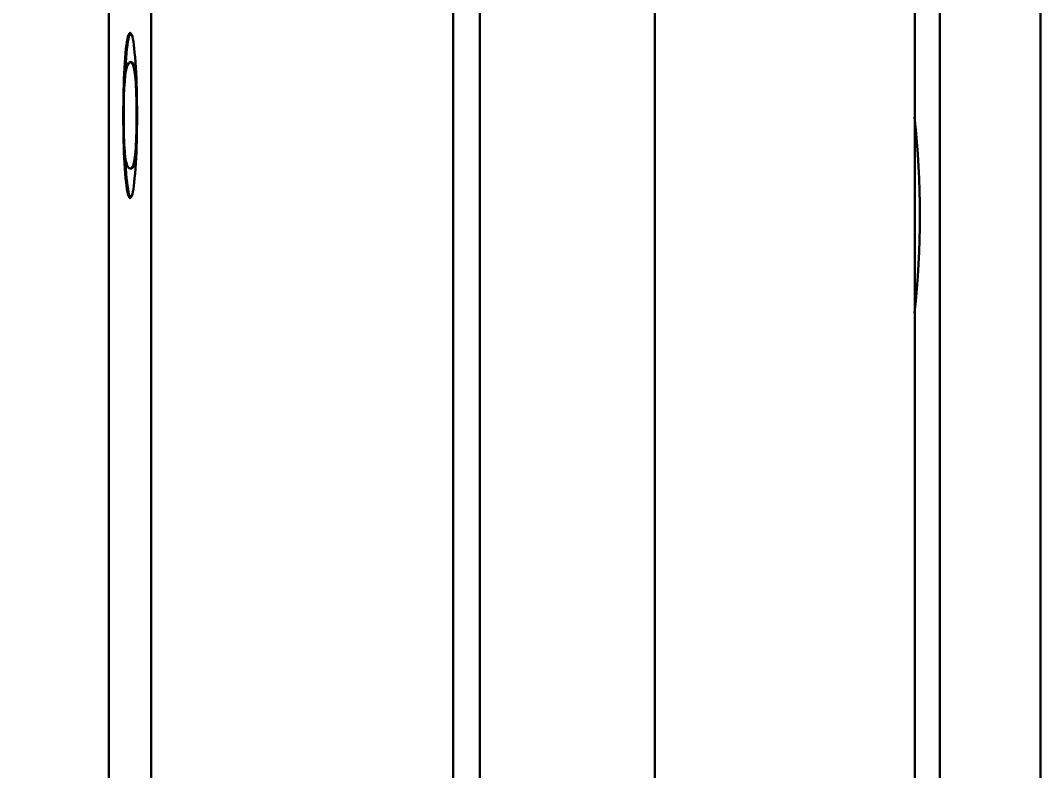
# Model space of a CAD drawing. Header units: millimetres. Extents: x -210 to 210, y -148 to 148.
# Drawn here: x -176.37 to -166.24, y 75.54 to 82.99 of the extents above; entities that cross this region are included whole.
import ezdxf

# ---------------------------------------------------------------- set-up
doc = ezdxf.new("R2010")
doc.units = ezdxf.units.MM
doc.layers.get('0').update_dxf_attribs({"lineweight": 18})
doc.layers.add('尺寸线层', color=3, linetype='Continuous', lineweight=18)
doc.styles.get("Standard").update_dxf_attribs({"font": 'txt.shx'})
doc.dimstyles.get("Standard").update_dxf_attribs({"dimtxt": 0.18, "dimasz": 0.18, "dimexe": 0.18, "dimexo": 0.0625, "dimgap": 0.09, "dimtad": 0, "dimtih": 1, "dimtoh": 1, "dimdec": 4, "dimzin": 0, "dimdsep": 46, "dimtxsty": 'Standard', "dimcen": 0.09, "dimdle": 0.36, "dimadec": 0, "dimazin": 0, "dimtfac": 1, "dimtdec": 4, "dimtofl": 0, "dimtmove": 0, "dimatfit": 3, "dimfxl": 1, "dimtolj": 1, "dimarcsym": 0})

# ---------------------------------------------------------------- blocks, each defined once
blk = doc.blocks.new('*X2')
at = {"layer": '尺寸线层', "linetype": 'Continuous', "transparency": 16777216}
for points in [[(-183.758, 127.055), (-184.175, 124.555), (-183.342, 124.555)], [(-183.758, 45.055), (-184.175, 47.555), (-183.342, 47.555)]]:
    blk.add_hatch(color=0, dxfattribs=at).paths.add_polyline_path(points, flags=0)
at = {"layer": '尺寸线层', "color": 0, "linetype": 'Continuous', "transparency": 16777216}
for p, q in [((-174.366, 127.055), (-185.008, 127.055)), ((-183.758, 87.305), (-183.758, 127.055)), ((-183.758, 84.805), (-183.758, 45.055)), ((-175.117, 45.055), (-185.008, 45.055))]:
    blk.add_line(p, q, dxfattribs=at)
at = {"layer": '尺寸线层', "color": 0, "transparency": 16777216, "insert": (-183.758, 86.055), "char_height": 2.5, "width": 6.07143, "attachment_point": 5}
blk.add_mtext('82', dxfattribs=at)

msp = doc.modelspace()

# ---------------------------------------------------------------- linework, layer by layer
at = {"color": 7, "lineweight": 30}
for p, q in [((-175.491, 46.054), (-175.491, 114.057)), ((-175.072, 46.473), (-175.072, 113.637)), ((-172.072, 51.475), (-172.072, 111.56)), ((-171.81, 52.56), (-171.81, 110.56)), ((-170.072, 53.475), (-170.072, 109.56)), ((-167.491, 63.055), (-167.491, 99.055)), ((-167.241, 98.805), (-167.241, 63.305)), ((-166.241, 97.805), (-166.241, 64.305))]:
    msp.add_line(p, q, dxfattribs=at)
at = {"color": 7, "lineweight": 30, "ltscale": 0.00023407}
for p, q in [((-175.292, 82.858), (-175.287, 82.865)), ((-175.282, 82.858), (-175.277, 82.865))]:
    msp.add_line(p, q, dxfattribs=at)
at = {"color": 7, "lineweight": 30, "ltscale": 0.000157031}
msp.add_line((-175.287, 82.865), (-175.281, 82.868), dxfattribs=at)
at = {"color": 7, "lineweight": 30, "ltscale": 0.000249481}
for p, q in [((-175.287, 82.865), (-175.277, 82.865)), ((-175.308, 82.805), (-175.298, 82.805)), ((-175.303, 82.828), (-175.293, 82.828)), ((-175.292, 82.858), (-175.282, 82.858)), ((-175.322, 82.708), (-175.312, 82.708)), ((-175.317, 82.745), (-175.307, 82.745)), ((-175.33, 82.618), (-175.32, 82.618)), ((-175.274, 82.573), (-175.264, 82.573)), ((-175.268, 82.569), (-175.258, 82.569)), ((-175.263, 82.564), (-175.253, 82.564)), ((-175.34, 82.462), (-175.33, 82.462)), ((-175.337, 82.516), (-175.327, 82.516)), ((-175.252, 82.545), (-175.242, 82.545)), ((-175.243, 82.518), (-175.234, 82.518)), ((-175.24, 82.501), (-175.23, 82.501)), ((-175.236, 82.481), (-175.226, 82.481)), ((-175.233, 82.459), (-175.223, 82.459)), ((-175.342, 82.407), (-175.332, 82.407)), ((-175.337, 81.571), (-175.327, 81.571)), ((-175.252, 81.549), (-175.242, 81.549)), ((-175.243, 81.576), (-175.234, 81.576)), ((-175.24, 81.593), (-175.23, 81.593)), ((-175.236, 81.613), (-175.226, 81.613)), ((-175.233, 81.635), (-175.223, 81.635)), ((-175.333, 81.519), (-175.323, 81.519)), ((-175.274, 81.521), (-175.264, 81.521)), ((-175.268, 81.525), (-175.258, 81.525)), ((-175.263, 81.53), (-175.253, 81.53)), ((-175.321, 81.382), (-175.311, 81.382)), ((-175.317, 81.346), (-175.307, 81.346)), ((-175.312, 81.314), (-175.302, 81.314)), ((-175.308, 81.287), (-175.298, 81.287)), ((-175.303, 81.265), (-175.293, 81.265)), ((-175.297, 81.248), (-175.287, 81.248)), ((-175.292, 81.236), (-175.282, 81.236)), ((-175.287, 81.229), (-175.277, 81.229))]:
    msp.add_line(p, q, dxfattribs=at)
at = {"color": 7, "lineweight": 30, "ltscale": 0.000156433}
msp.add_line((-175.281, 82.868), (-175.275, 82.865), dxfattribs=at)
at = {"color": 7, "lineweight": 30, "ltscale": 0.000229497}
msp.add_line((-175.275, 82.865), (-175.27, 82.858), dxfattribs=at)
at = {"color": 7, "lineweight": 30, "ltscale": 0.000818473}
msp.add_line((-175.317, 82.745), (-175.313, 82.778), dxfattribs=at)
at = {"color": 7, "lineweight": 30, "ltscale": 0.000696395}
msp.add_line((-175.313, 82.778), (-175.308, 82.805), dxfattribs=at)
at = {"color": 7, "lineweight": 30, "ltscale": 0.000250244}
for p, q in [((-175.313, 82.778), (-175.303, 82.778)), ((-175.298, 82.845), (-175.288, 82.845)), ((-175.326, 82.666), (-175.316, 82.666)), ((-175.333, 82.568), (-175.323, 82.568)), ((-175.281, 82.574), (-175.271, 82.574)), ((-175.257, 82.556), (-175.247, 82.556)), ((-175.248, 82.533), (-175.238, 82.533)), ((-175.34, 81.624), (-175.33, 81.624)), ((-175.248, 81.561), (-175.238, 81.561)), ((-175.33, 81.47), (-175.32, 81.47)), ((-175.281, 81.52), (-175.271, 81.52)), ((-175.257, 81.538), (-175.247, 81.538)), ((-175.326, 81.424), (-175.316, 81.424))]:
    msp.add_line(p, q, dxfattribs=at)
at = {"color": 7, "lineweight": 30, "ltscale": 0.000574757}
for p, q in [((-175.308, 82.805), (-175.303, 82.828)), ((-175.298, 82.805), (-175.293, 82.828))]:
    msp.add_line(p, q, dxfattribs=at)
at = {"color": 7, "lineweight": 30, "ltscale": 0.00081858}
msp.add_line((-175.307, 82.745), (-175.303, 82.778), dxfattribs=at)
at = {"color": 7, "lineweight": 30, "ltscale": 0.00045545}
msp.add_line((-175.303, 82.828), (-175.298, 82.845), dxfattribs=at)
at = {"color": 7, "lineweight": 30, "ltscale": 0.000696263}
msp.add_line((-175.303, 82.778), (-175.298, 82.805), dxfattribs=at)
at = {"color": 7, "lineweight": 30, "ltscale": 0.000339484}
msp.add_line((-175.298, 82.845), (-175.292, 82.858), dxfattribs=at)
at = {"color": 7, "lineweight": 30, "ltscale": 0.000455668}
msp.add_line((-175.293, 82.828), (-175.288, 82.845), dxfattribs=at)
at = {"color": 7, "lineweight": 30, "ltscale": 0.000339181}
msp.add_line((-175.288, 82.845), (-175.282, 82.858), dxfattribs=at)
at = {"color": 7, "lineweight": 30, "ltscale": 0.000332363}
msp.add_line((-175.27, 82.858), (-175.264, 82.846), dxfattribs=at)
at = {"color": 7, "lineweight": 30, "ltscale": 0.000445404}
msp.add_line((-175.264, 82.846), (-175.259, 82.829), dxfattribs=at)
at = {"color": 7, "lineweight": 30, "ltscale": 0.000561341}
msp.add_line((-175.259, 82.829), (-175.254, 82.807), dxfattribs=at)
at = {"color": 7, "lineweight": 30, "ltscale": 0.00068011}
msp.add_line((-175.254, 82.807), (-175.249, 82.78), dxfattribs=at)
at = {"color": 7, "lineweight": 30, "ltscale": 0.000799323}
for p, q in [((-175.249, 82.78), (-175.245, 82.748)), ((-175.312, 81.314), (-175.317, 81.346)), ((-175.302, 81.314), (-175.307, 81.346)), ((-175.245, 81.346), (-175.249, 81.314))]:
    msp.add_line(p, q, dxfattribs=at)
at = {"color": 7, "lineweight": 30, "ltscale": 0.001189}
for p, q in [((-175.33, 82.618), (-175.326, 82.666)), ((-175.32, 82.618), (-175.316, 82.666))]:
    msp.add_line(p, q, dxfattribs=at)
at = {"color": 7, "lineweight": 30, "ltscale": 0.001065}
for p, q in [((-175.326, 82.666), (-175.322, 82.708)), ((-175.316, 82.666), (-175.312, 82.708))]:
    msp.add_line(p, q, dxfattribs=at)
at = {"color": 7, "lineweight": 30, "ltscale": 0.000941794}
for p, q in [((-175.322, 82.708), (-175.317, 82.745)), ((-175.312, 82.708), (-175.307, 82.745))]:
    msp.add_line(p, q, dxfattribs=at)
at = {"color": 7, "lineweight": 30, "ltscale": 0.000919157}
msp.add_line((-175.245, 82.748), (-175.24, 82.712), dxfattribs=at)
at = {"color": 7, "lineweight": 30, "ltscale": 0.00104}
for p, q in [((-175.24, 82.712), (-175.236, 82.67)), ((-175.321, 81.382), (-175.326, 81.424)), ((-175.311, 81.382), (-175.316, 81.424)), ((-175.236, 81.424), (-175.24, 81.382))]:
    msp.add_line(p, q, dxfattribs=at)
at = {"color": 7, "lineweight": 30, "ltscale": 0.00116}
for p, q in [((-175.236, 82.67), (-175.232, 82.624)), ((-175.326, 81.424), (-175.33, 81.47)), ((-175.316, 81.424), (-175.32, 81.47)), ((-175.232, 81.47), (-175.236, 81.424))]:
    msp.add_line(p, q, dxfattribs=at)
at = {"color": 7, "lineweight": 30, "ltscale": 0.001304}
for p, q in [((-175.337, 82.516), (-175.333, 82.568)), ((-175.327, 82.516), (-175.323, 82.568))]:
    msp.add_line(p, q, dxfattribs=at)
at = {"color": 7, "lineweight": 30, "ltscale": 0.001268}
for p, q in [((-175.333, 82.568), (-175.33, 82.618)), ((-175.323, 82.568), (-175.32, 82.618))]:
    msp.add_line(p, q, dxfattribs=at)
at = {"color": 7, "lineweight": 30, "ltscale": 0.000479262}
msp.add_line((-175.293, 82.569), (-175.304, 82.553), dxfattribs=at)
at = {"color": 7, "lineweight": 30, "ltscale": 0.000328845}
msp.add_line((-175.281, 82.574), (-175.293, 82.569), dxfattribs=at)
at = {"color": 7, "lineweight": 30, "ltscale": 0.000162001}
msp.add_line((-175.274, 82.573), (-175.281, 82.574), dxfattribs=at)
at = {"color": 7, "lineweight": 30, "ltscale": 0.00017327}
for p, q in [((-175.268, 82.569), (-175.274, 82.573)), ((-175.258, 82.569), (-175.264, 82.573))]:
    msp.add_line(p, q, dxfattribs=at)
at = {"color": 7, "lineweight": 30, "ltscale": 0.00016125}
msp.add_line((-175.264, 82.573), (-175.271, 82.574), dxfattribs=at)
at = {"color": 7, "lineweight": 30, "ltscale": 0.000201633}
for p, q in [((-175.263, 82.564), (-175.268, 82.569)), ((-175.253, 82.564), (-175.258, 82.569)), ((-175.299, 81.53), (-175.293, 81.525)), ((-175.268, 81.525), (-175.263, 81.53)), ((-175.258, 81.525), (-175.253, 81.53))]:
    msp.add_line(p, q, dxfattribs=at)
at = {"color": 7, "lineweight": 30, "ltscale": 0.000240433}
msp.add_line((-175.257, 82.556), (-175.263, 82.564), dxfattribs=at)
at = {"color": 7, "lineweight": 30, "ltscale": 0.000286626}
msp.add_line((-175.252, 82.545), (-175.257, 82.556), dxfattribs=at)
at = {"color": 7, "lineweight": 30, "ltscale": 0.000240855}
msp.add_line((-175.247, 82.556), (-175.253, 82.564), dxfattribs=at)
at = {"color": 7, "lineweight": 30, "ltscale": 0.000286293}
msp.add_line((-175.242, 82.545), (-175.247, 82.556), dxfattribs=at)
at = {"color": 7, "lineweight": 30, "ltscale": 0.001243}
for p, q in [((-175.232, 82.624), (-175.228, 82.575)), ((-175.33, 81.47), (-175.333, 81.519)), ((-175.32, 81.47), (-175.323, 81.519)), ((-175.228, 81.519), (-175.232, 81.47))]:
    msp.add_line(p, q, dxfattribs=at)
at = {"color": 7, "lineweight": 30, "ltscale": 0.001287}
msp.add_line((-175.228, 82.575), (-175.225, 82.523), dxfattribs=at)
at = {"color": 7, "lineweight": 30, "ltscale": 0.001375}
for p, q in [((-175.342, 82.407), (-175.34, 82.462)), ((-175.332, 82.407), (-175.33, 82.462))]:
    msp.add_line(p, q, dxfattribs=at)
at = {"color": 7, "lineweight": 30, "ltscale": 0.001339}
for p, q in [((-175.34, 82.462), (-175.337, 82.516)), ((-175.33, 82.462), (-175.327, 82.516))]:
    msp.add_line(p, q, dxfattribs=at)
at = {"color": 7, "lineweight": 30, "ltscale": 0.001198}
msp.add_line((-175.322, 82.49), (-175.329, 82.442), dxfattribs=at)
at = {"color": 7, "lineweight": 30, "ltscale": 0.000945282}
msp.add_line((-175.313, 82.527), (-175.322, 82.49), dxfattribs=at)
at = {"color": 7, "lineweight": 30, "ltscale": 0.000700304}
msp.add_line((-175.304, 82.553), (-175.313, 82.527), dxfattribs=at)
at = {"color": 7, "lineweight": 30, "ltscale": 0.000336115}
msp.add_line((-175.248, 82.533), (-175.252, 82.545), dxfattribs=at)
at = {"color": 7, "lineweight": 30, "ltscale": 0.000388123}
for p, q in [((-175.243, 82.518), (-175.248, 82.533)), ((-175.248, 81.561), (-175.243, 81.576))]:
    msp.add_line(p, q, dxfattribs=at)
at = {"color": 7, "lineweight": 30, "ltscale": 0.000441209}
for p, q in [((-175.24, 82.501), (-175.243, 82.518)), ((-175.23, 82.501), (-175.234, 82.518)), ((-175.322, 81.593), (-175.318, 81.576)), ((-175.243, 81.576), (-175.24, 81.593)), ((-175.234, 81.576), (-175.23, 81.593))]:
    msp.add_line(p, q, dxfattribs=at)
at = {"color": 7, "lineweight": 30, "ltscale": 0.000336379}
msp.add_line((-175.238, 82.533), (-175.242, 82.545), dxfattribs=at)
at = {"color": 7, "lineweight": 30, "ltscale": 0.000495525}
for p, q in [((-175.236, 82.481), (-175.24, 82.501)), ((-175.226, 82.481), (-175.23, 82.501)), ((-175.24, 81.593), (-175.236, 81.613)), ((-175.23, 81.593), (-175.226, 81.613))]:
    msp.add_line(p, q, dxfattribs=at)
at = {"color": 7, "lineweight": 30, "ltscale": 0.00038791}
for p, q in [((-175.234, 82.518), (-175.238, 82.533)), ((-175.318, 81.576), (-175.314, 81.561)), ((-175.238, 81.561), (-175.234, 81.576))]:
    msp.add_line(p, q, dxfattribs=at)
at = {"color": 7, "lineweight": 30, "ltscale": 0.000550444}
for p, q in [((-175.233, 82.459), (-175.236, 82.481)), ((-175.223, 82.459), (-175.226, 82.481))]:
    msp.add_line(p, q, dxfattribs=at)
at = {"color": 7, "lineweight": 30, "ltscale": 0.000623533}
msp.add_line((-175.23, 82.435), (-175.233, 82.459), dxfattribs=at)
at = {"color": 7, "lineweight": 30, "ltscale": 0.001332}
for p, q in [((-175.225, 82.523), (-175.222, 82.47)), ((-175.337, 81.571), (-175.34, 81.624)), ((-175.327, 81.571), (-175.33, 81.624)), ((-175.222, 81.624), (-175.225, 81.571))]:
    msp.add_line(p, q, dxfattribs=at)
at = {"color": 7, "lineweight": 30, "ltscale": 0.000444959}
msp.add_line((-175.221, 82.442), (-175.223, 82.459), dxfattribs=at)
at = {"color": 7, "lineweight": 30, "ltscale": 0.001377}
for p, q in [((-175.222, 82.47), (-175.219, 82.415)), ((-175.34, 81.624), (-175.342, 81.679)), ((-175.219, 81.679), (-175.222, 81.624))]:
    msp.add_line(p, q, dxfattribs=at)
at = {"color": 7, "lineweight": 30, "ltscale": 0.001411}
msp.add_line((-175.344, 82.351), (-175.342, 82.407), dxfattribs=at)
at = {"color": 7, "lineweight": 30, "ltscale": 0.001716}
msp.add_line((-175.334, 82.384), (-175.339, 82.316), dxfattribs=at)
at = {"color": 7, "lineweight": 30, "ltscale": 0.001456}
msp.add_line((-175.329, 82.442), (-175.334, 82.384), dxfattribs=at)
at = {"color": 7, "lineweight": 30, "ltscale": 0.000713581}
msp.add_line((-175.227, 82.406), (-175.23, 82.435), dxfattribs=at)
at = {"color": 7, "lineweight": 30, "ltscale": 0.000804189}
for p, q in [((-175.225, 82.374), (-175.227, 82.406)), ((-175.337, 81.72), (-175.334, 81.688)), ((-175.227, 81.688), (-175.225, 81.72))]:
    msp.add_line(p, q, dxfattribs=at)
at = {"color": 7, "lineweight": 30, "ltscale": 0.00089482}
msp.add_line((-175.223, 82.338), (-175.225, 82.374), dxfattribs=at)
at = {"color": 7, "lineweight": 30, "ltscale": 0.001421}
msp.add_line((-175.219, 82.415), (-175.217, 82.358), dxfattribs=at)
at = {"color": 7, "lineweight": 30, "ltscale": 0.001466}
for p, q in [((-175.217, 82.358), (-175.215, 82.3)), ((-175.344, 81.736), (-175.346, 81.794)), ((-175.215, 81.794), (-175.217, 81.736))]:
    msp.add_line(p, q, dxfattribs=at)
at = {"color": 7, "lineweight": 30, "ltscale": 0.001483}
msp.add_line((-175.347, 82.234), (-175.346, 82.293), dxfattribs=at)
at = {"color": 7, "lineweight": 30, "ltscale": 0.001447}
msp.add_line((-175.346, 82.293), (-175.344, 82.351), dxfattribs=at)
at = {"color": 7, "lineweight": 30, "ltscale": 0.001978}
msp.add_line((-175.339, 82.316), (-175.342, 82.237), dxfattribs=at)
at = {"color": 7, "lineweight": 30, "ltscale": 0.000986072}
for p, q in [((-175.221, 82.299), (-175.223, 82.338)), ((-175.341, 81.795), (-175.339, 81.756)), ((-175.223, 81.756), (-175.221, 81.795))]:
    msp.add_line(p, q, dxfattribs=at)
at = {"color": 7, "lineweight": 30, "ltscale": 0.001077}
for p, q in [((-175.22, 82.256), (-175.221, 82.299)), ((-175.342, 81.838), (-175.341, 81.795)), ((-175.221, 81.795), (-175.22, 81.838))]:
    msp.add_line(p, q, dxfattribs=at)
at = {"color": 7, "lineweight": 30, "ltscale": 0.001169}
msp.add_line((-175.218, 82.209), (-175.22, 82.256), dxfattribs=at)
at = {"color": 7, "lineweight": 30, "ltscale": 0.001511}
msp.add_line((-175.215, 82.3), (-175.214, 82.239), dxfattribs=at)
at = {"color": 7, "lineweight": 30, "ltscale": 0.001555}
msp.add_line((-175.349, 82.111), (-175.348, 82.173), dxfattribs=at)
at = {"color": 7, "lineweight": 30, "ltscale": 0.001519}
msp.add_line((-175.348, 82.173), (-175.347, 82.234), dxfattribs=at)
at = {"color": 7, "lineweight": 30, "ltscale": 0.00224}
msp.add_line((-175.342, 82.237), (-175.344, 82.147), dxfattribs=at)
at = {"color": 7, "lineweight": 30, "ltscale": 0.00126}
for p, q in [((-175.218, 82.159), (-175.218, 82.209)), ((-175.344, 81.935), (-175.343, 81.885)), ((-175.218, 81.885), (-175.218, 81.935))]:
    msp.add_line(p, q, dxfattribs=at)
at = {"color": 7, "lineweight": 30, "ltscale": 0.001351}
for p, q in [((-175.217, 82.105), (-175.218, 82.159)), ((-175.344, 81.989), (-175.344, 81.935)), ((-175.218, 81.935), (-175.217, 81.989))]:
    msp.add_line(p, q, dxfattribs=at)
at = {"color": 7, "lineweight": 30, "ltscale": 0.001557}
msp.add_line((-175.214, 82.239), (-175.213, 82.177), dxfattribs=at)
at = {"color": 7, "lineweight": 30, "ltscale": 0.001602}
for p, q in [((-175.213, 82.177), (-175.212, 82.113)), ((-175.348, 81.917), (-175.349, 81.981)), ((-175.212, 81.981), (-175.213, 81.917))]:
    msp.add_line(p, q, dxfattribs=at)
at = {"color": 7, "lineweight": 30, "ltscale": 0.001591}
msp.add_line((-175.349, 82.047), (-175.349, 82.111), dxfattribs=at)
at = {"color": 7, "lineweight": 30, "ltscale": 0.002503}
msp.add_line((-175.344, 82.147), (-175.344, 82.047), dxfattribs=at)
at = {"color": 7, "lineweight": 30, "ltscale": 0.001443}
for p, q in [((-175.217, 82.047), (-175.217, 82.105)), ((-175.344, 82.047), (-175.344, 81.989)), ((-175.217, 81.989), (-175.217, 82.047))]:
    msp.add_line(p, q, dxfattribs=at)
at = {"color": 7, "lineweight": 30, "ltscale": 0.001647}
for p, q in [((-175.212, 82.113), (-175.212, 82.047)), ((-175.349, 81.981), (-175.349, 82.047)), ((-175.212, 82.047), (-175.212, 81.981))]:
    msp.add_line(p, q, dxfattribs=at)
at = {"color": 7, "lineweight": 30, "ltscale": 0.001556}
for p, q in [((-175.347, 81.855), (-175.348, 81.917)), ((-175.213, 81.917), (-175.214, 81.855))]:
    msp.add_line(p, q, dxfattribs=at)
at = {"color": 7, "lineweight": 30, "ltscale": 0.001512}
for p, q in [((-175.346, 81.794), (-175.347, 81.855)), ((-175.214, 81.855), (-175.215, 81.794))]:
    msp.add_line(p, q, dxfattribs=at)
at = {"color": 7, "lineweight": 30, "ltscale": 0.001168}
for p, q in [((-175.343, 81.885), (-175.342, 81.838)), ((-175.22, 81.838), (-175.218, 81.885))]:
    msp.add_line(p, q, dxfattribs=at)
at = {"color": 7, "lineweight": 30, "ltscale": 0.000894968}
msp.add_line((-175.339, 81.756), (-175.337, 81.72), dxfattribs=at)
at = {"color": 7, "lineweight": 30, "ltscale": 0.00089501}
msp.add_line((-175.225, 81.72), (-175.223, 81.756), dxfattribs=at)
at = {"color": 7, "lineweight": 30, "ltscale": 0.001422}
for p, q in [((-175.342, 81.679), (-175.344, 81.736)), ((-175.217, 81.736), (-175.219, 81.679))]:
    msp.add_line(p, q, dxfattribs=at)
at = {"color": 7, "lineweight": 30, "ltscale": 0.000713321}
msp.add_line((-175.334, 81.688), (-175.332, 81.659), dxfattribs=at)
at = {"color": 7, "lineweight": 30, "ltscale": 0.000623253}
msp.add_line((-175.332, 81.659), (-175.329, 81.635), dxfattribs=at)
at = {"color": 7, "lineweight": 30, "ltscale": 0.000679962}
msp.add_line((-175.33, 81.624), (-175.331, 81.651), dxfattribs=at)
at = {"color": 7, "lineweight": 30, "ltscale": 0.000623343}
msp.add_line((-175.233, 81.635), (-175.23, 81.659), dxfattribs=at)
at = {"color": 7, "lineweight": 30, "ltscale": 0.000713391}
msp.add_line((-175.23, 81.659), (-175.227, 81.688), dxfattribs=at)
at = {"color": 7, "lineweight": 30, "ltscale": 0.000444769}
msp.add_line((-175.223, 81.635), (-175.221, 81.652), dxfattribs=at)
at = {"color": 7, "lineweight": 30, "ltscale": 0.001288}
for p, q in [((-175.333, 81.519), (-175.337, 81.571)), ((-175.323, 81.519), (-175.327, 81.571)), ((-175.225, 81.571), (-175.228, 81.519))]:
    msp.add_line(p, q, dxfattribs=at)
at = {"color": 7, "lineweight": 30, "ltscale": 0.000550822}
for p, q in [((-175.329, 81.635), (-175.326, 81.613)), ((-175.236, 81.613), (-175.233, 81.635)), ((-175.226, 81.613), (-175.223, 81.635))]:
    msp.add_line(p, q, dxfattribs=at)
at = {"color": 7, "lineweight": 30, "ltscale": 0.000495386}
msp.add_line((-175.326, 81.613), (-175.322, 81.593), dxfattribs=at)
at = {"color": 7, "lineweight": 30, "ltscale": 0.000335757}
for p, q in [((-175.314, 81.561), (-175.309, 81.549)), ((-175.252, 81.549), (-175.248, 81.561))]:
    msp.add_line(p, q, dxfattribs=at)
at = {"color": 7, "lineweight": 30, "ltscale": 0.000286465}
for p, q in [((-175.309, 81.549), (-175.304, 81.538)), ((-175.247, 81.538), (-175.242, 81.549))]:
    msp.add_line(p, q, dxfattribs=at)
at = {"color": 7, "lineweight": 30, "ltscale": 0.000286797}
msp.add_line((-175.257, 81.538), (-175.252, 81.549), dxfattribs=at)
at = {"color": 7, "lineweight": 30, "ltscale": 0.000336021}
msp.add_line((-175.242, 81.549), (-175.238, 81.561), dxfattribs=at)
at = {"color": 7, "lineweight": 30, "ltscale": 0.000240592}
for p, q in [((-175.304, 81.538), (-175.299, 81.53)), ((-175.263, 81.53), (-175.257, 81.538))]:
    msp.add_line(p, q, dxfattribs=at)
at = {"color": 7, "lineweight": 30, "ltscale": 0.000173175}
for p, q in [((-175.293, 81.525), (-175.287, 81.521)), ((-175.274, 81.521), (-175.268, 81.525)), ((-175.264, 81.521), (-175.258, 81.525))]:
    msp.add_line(p, q, dxfattribs=at)
at = {"color": 7, "lineweight": 30, "ltscale": 0.000161284}
for p, q in [((-175.287, 81.521), (-175.281, 81.52)), ((-175.271, 81.52), (-175.264, 81.521))]:
    msp.add_line(p, q, dxfattribs=at)
at = {"color": 7, "lineweight": 30, "ltscale": 0.000162035}
msp.add_line((-175.281, 81.52), (-175.274, 81.521), dxfattribs=at)
at = {"color": 7, "lineweight": 30, "ltscale": 0.000241014}
msp.add_line((-175.253, 81.53), (-175.247, 81.538), dxfattribs=at)
at = {"color": 7, "lineweight": 30, "ltscale": 0.000919255}
for p, q in [((-175.317, 81.346), (-175.321, 81.382)), ((-175.307, 81.346), (-175.311, 81.382))]:
    msp.add_line(p, q, dxfattribs=at)
at = {"color": 7, "lineweight": 30, "ltscale": 0.000919346}
msp.add_line((-175.24, 81.382), (-175.245, 81.346), dxfattribs=at)
at = {"color": 7, "lineweight": 30, "ltscale": 0.000679789}
for p, q in [((-175.308, 81.287), (-175.312, 81.314)), ((-175.298, 81.287), (-175.302, 81.314))]:
    msp.add_line(p, q, dxfattribs=at)
at = {"color": 7, "lineweight": 30, "ltscale": 0.000561543}
for p, q in [((-175.303, 81.265), (-175.308, 81.287)), ((-175.293, 81.265), (-175.298, 81.287))]:
    msp.add_line(p, q, dxfattribs=at)
at = {"color": 7, "lineweight": 30, "ltscale": 0.000444817}
for p, q in [((-175.297, 81.248), (-175.303, 81.265)), ((-175.287, 81.248), (-175.293, 81.265))]:
    msp.add_line(p, q, dxfattribs=at)
at = {"color": 7, "lineweight": 30, "ltscale": 0.000332405}
for p, q in [((-175.292, 81.236), (-175.297, 81.248)), ((-175.282, 81.236), (-175.287, 81.248))]:
    msp.add_line(p, q, dxfattribs=at)
at = {"color": 7, "lineweight": 30, "ltscale": 0.000332712}
msp.add_line((-175.264, 81.248), (-175.27, 81.236), dxfattribs=at)
at = {"color": 7, "lineweight": 30, "ltscale": 0.000445039}
msp.add_line((-175.259, 81.265), (-175.264, 81.248), dxfattribs=at)
at = {"color": 7, "lineweight": 30, "ltscale": 0.000561713}
msp.add_line((-175.254, 81.287), (-175.259, 81.265), dxfattribs=at)
at = {"color": 7, "lineweight": 30, "ltscale": 0.000679923}
msp.add_line((-175.249, 81.314), (-175.254, 81.287), dxfattribs=at)
at = {"color": 7, "lineweight": 30, "ltscale": 0.000228884}
for p, q in [((-175.287, 81.229), (-175.292, 81.236)), ((-175.277, 81.229), (-175.282, 81.236))]:
    msp.add_line(p, q, dxfattribs=at)
at = {"color": 7, "lineweight": 30, "ltscale": 0.000155102}
msp.add_line((-175.281, 81.226), (-175.287, 81.229), dxfattribs=at)
at = {"color": 7, "lineweight": 30, "ltscale": 0.000156507}
msp.add_line((-175.275, 81.229), (-175.281, 81.226), dxfattribs=at)
at = {"color": 7, "lineweight": 30, "ltscale": 0.000229345}
msp.add_line((-175.27, 81.236), (-175.275, 81.229), dxfattribs=at)
at = {"color": 7, "lineweight": 30}
msp.add_arc((-176.439, 81.055), 9, 353.8126, 6.1874, dxfattribs=at)

# ---------------------------------------------------------------- dimensions: what is measured, and where the dimension line sits
at = {"layer": '尺寸线层'}
dim = msp.add_linear_dim(base=(-183.758, 127.055), p1=(-174.492, 45.055), p2=(-173.741, 127.055), angle=90, dimstyle='Standard', override={"dimtxt": 2.5, "dimasz": 2.5, "dimexe": 1.25, "dimexo": 0.625, "dimgap": 0.625, "dimtad": 1, "dimdec": 2, "dimzin": 8, "dimdsep": 44, "dimsah": 1, "dimdle": 5, "dimtdec": 2, "dimtofl": 1, "dimatfit": 0, "dimtfill": 1, "dimtzin": 8}, dxfattribs=at)
dim.commit()
dim.dimension.update_dxf_attribs({"geometry": '*X2', "text_midpoint": (-183.758, 86.055)})

doc.saveas('drawing.dxf')
